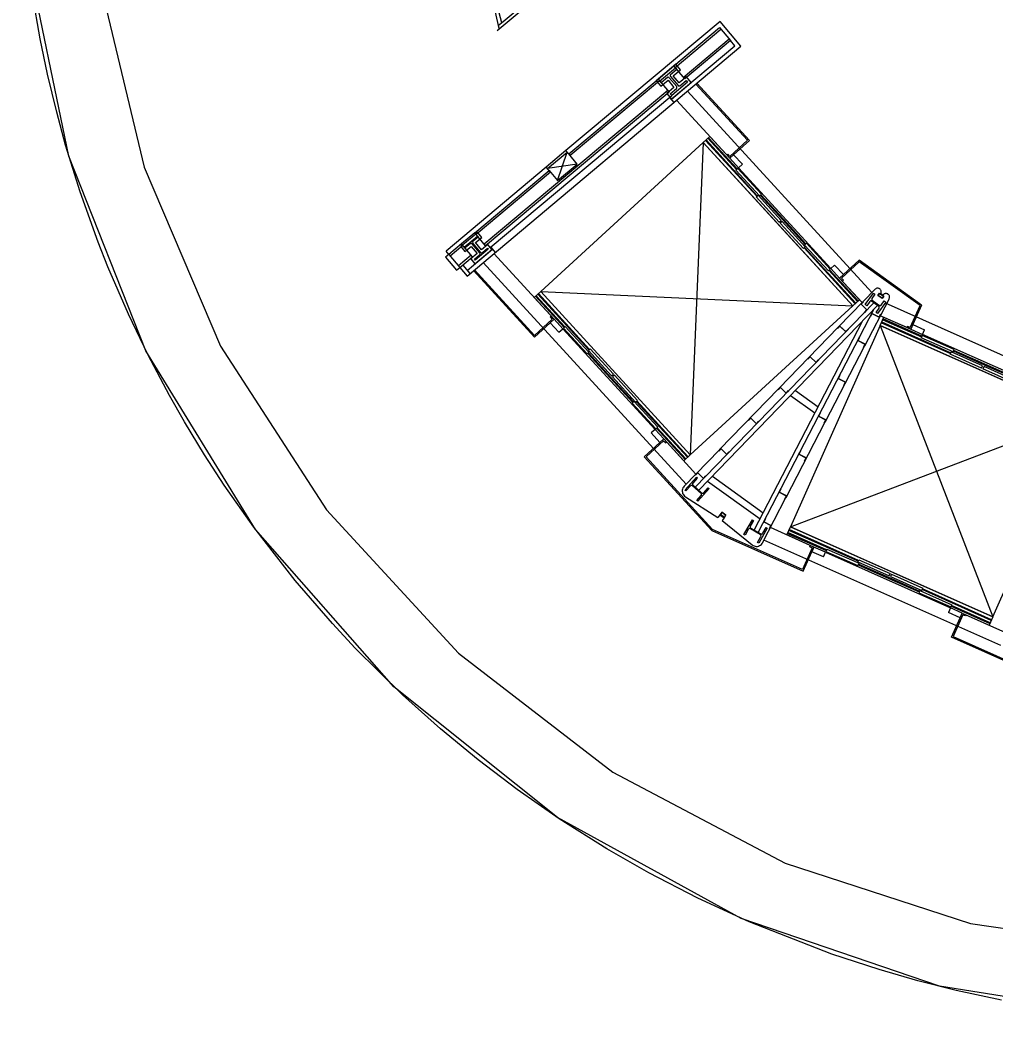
# Model space of a CAD drawing. Extents: x 434377 to 434597, y 4588623 to 4588679.
# Drawn here: x 434486.82 to 434498.25, y 4588623.28 to 4588634.97 of the extents above; entities that cross this region are included whole.
import ezdxf

# ---------------------------------------------------------------- set-up
doc = ezdxf.new("R2010")
doc.units = 0
for name, color, linetype in [('01_A_Ascensor_l', 7, 'Continuous'), ('01_D_ElementsAux_l', 7, 'Continuous'), ('01_D_Envans_l', 7, 'Continuous'), ('01_D_Ocult_l', 7, 'Continuous'), ('01_D_Revestiments_l', 7, 'Continuous'), ('01_E_Mur_p', 7, 'Continuous'), ('01_L_AndanaV2_p', 7, 'Continuous'), ('area', 7, 'Continuous')]:
    doc.layers.add(name, color=color, linetype=linetype)

msp = doc.modelspace()

# ---------------------------------------------------------------- linework, layer by layer
at = {"layer": '01_A_Ascensor_l'}
for p, q in [((434495.132, 4588633.355), (434494.509, 4588634.035)), ((434494.821, 4588633.54), (434494.898, 4588633.611)), ((434494.898, 4588633.611), (434495.132, 4588633.355)), ((434494.821, 4588633.54), (434495.696, 4588632.584)), ((434494.847, 4588633.564), (434495.446, 4588632.911)), ((434494.855, 4588633.571), (434495.453, 4588632.917)), ((434494.875, 4588633.59), (434495.21, 4588633.224)), ((434495.218, 4588633.231), (434494.883, 4588633.596)), ((434495.225, 4588633.237), (434495.203, 4588633.217)), ((434495.48, 4588632.915), (434495.203, 4588633.217)), ((434495.502, 4588632.935), (434495.225, 4588633.237)), ((434495.438, 4588632.904), (434495.461, 4588632.924)), ((434495.731, 4588632.628), (434495.461, 4588632.924)), ((434495.48, 4588632.915), (434495.502, 4588632.935)), ((434495.751, 4588632.634), (434495.487, 4588632.922)), ((434495.758, 4588632.641), (434495.495, 4588632.928)), ((434495.709, 4588632.608), (434495.438, 4588632.904)), ((434495.696, 4588632.584), (434496.572, 4588631.628)), ((434495.709, 4588632.608), (434495.731, 4588632.628)), ((434495.744, 4588632.615), (434495.721, 4588632.595)), ((434495.992, 4588632.299), (434495.721, 4588632.595)), ((434496.014, 4588632.319), (434495.744, 4588632.615)), ((434496.014, 4588632.346), (434495.751, 4588632.634)), ((434496.022, 4588632.353), (434495.758, 4588632.641)), ((434496.007, 4588632.34), (434496.029, 4588632.36)), ((434496.284, 4588632.037), (434496.007, 4588632.34)), ((434496.306, 4588632.058), (434496.029, 4588632.36)), ((434493.075, 4588631.471), (434492.37, 4588632.241)), ((434496.014, 4588632.319), (434495.992, 4588632.299)), ((434496, 4588632.306), (434496.598, 4588631.653)), ((434496.007, 4588632.313), (434496.606, 4588631.659)), ((434496.284, 4588632.037), (434496.306, 4588632.058)), ((434496.291, 4588632.044), (434496.626, 4588631.678)), ((434496.634, 4588631.685), (434496.299, 4588632.051)), ((434496.415, 4588631.954), (434496.679, 4588631.666)), ((434496.649, 4588631.699), (434496.415, 4588631.954)), ((434492.841, 4588631.726), (434492.918, 4588631.797)), ((434492.856, 4588631.74), (434493.191, 4588631.374)), ((434493.199, 4588631.381), (434492.864, 4588631.747)), ((434493.483, 4588631.113), (434492.884, 4588631.766)), ((434493.49, 4588631.119), (434492.892, 4588631.773)), ((434493.794, 4588630.841), (434492.918, 4588631.797)), ((434493.075, 4588631.471), (434492.841, 4588631.726)), ((434496.649, 4588631.699), (434496.572, 4588631.628)), ((434497.25, 4588631.354), (434496.892, 4588631.513)), ((434496.891, 4588631.398), (434496.934, 4588631.494)), ((434496.891, 4588631.398), (434498.075, 4588630.871)), ((434496.905, 4588631.431), (434497.715, 4588631.071)), ((434496.91, 4588631.44), (434497.719, 4588631.08)), ((434496.921, 4588631.466), (434497.374, 4588631.264)), ((434497.378, 4588631.273), (434496.925, 4588631.475)), ((434496.934, 4588631.494), (434497.25, 4588631.354)), ((434493.206, 4588631.388), (434493.184, 4588631.368)), ((434493.184, 4588631.368), (434493.461, 4588631.065)), ((434493.206, 4588631.388), (434493.483, 4588631.086)), ((434497.382, 4588631.283), (434497.37, 4588631.255)), ((434497.757, 4588631.116), (434497.382, 4588631.283)), ((434497.744, 4588631.088), (434497.37, 4588631.255)), ((434493.483, 4588631.086), (434493.461, 4588631.065)), ((434493.468, 4588631.072), (434493.732, 4588630.785)), ((434493.476, 4588631.106), (434493.498, 4588631.126)), ((434493.476, 4588631.106), (434493.746, 4588630.81)), ((434493.476, 4588631.079), (434493.739, 4588630.791)), ((434493.498, 4588631.126), (434493.769, 4588630.83)), ((434497.723, 4588631.089), (434497.711, 4588631.062)), ((434498.077, 4588630.899), (434497.711, 4588631.062)), ((434498.089, 4588630.926), (434497.723, 4588631.089)), ((434497.744, 4588631.088), (434497.749, 4588631.097)), ((434497.749, 4588631.097), (434497.753, 4588631.107)), ((434498.105, 4588630.939), (434497.749, 4588631.097)), ((434497.753, 4588631.107), (434497.757, 4588631.116)), ((434498.109, 4588630.948), (434497.753, 4588631.107)), ((434498.077, 4588630.899), (434498.089, 4588630.926)), ((434498.461, 4588630.78), (434498.105, 4588630.939)), ((434498.465, 4588630.789), (434498.109, 4588630.948)), ((434493.746, 4588630.81), (434493.769, 4588630.83)), ((434493.781, 4588630.817), (434493.759, 4588630.797)), ((434493.781, 4588630.817), (434494.052, 4588630.521)), ((434494.669, 4588629.886), (434493.794, 4588630.841)), ((434498.075, 4588630.871), (434499.259, 4588630.344)), ((434498.106, 4588630.919), (434498.093, 4588630.891)), ((434498.46, 4588630.728), (434498.093, 4588630.891)), ((434498.472, 4588630.755), (434498.106, 4588630.919)), ((434493.732, 4588630.785), (434493.995, 4588630.497)), ((434493.739, 4588630.791), (434494.003, 4588630.504)), ((434493.759, 4588630.797), (434494.029, 4588630.501)), ((434493.995, 4588630.497), (434493.988, 4588630.49)), ((434493.988, 4588630.49), (434494.265, 4588630.188)), ((434494.003, 4588630.504), (434493.995, 4588630.497)), ((434494.01, 4588630.51), (434494.003, 4588630.504)), ((434494.01, 4588630.51), (434494.287, 4588630.208)), ((434494.029, 4588630.501), (434494.052, 4588630.521)), ((434494.635, 4588629.855), (434494.037, 4588630.508)), ((434494.643, 4588629.861), (434494.044, 4588630.515)), ((434494.265, 4588630.188), (434494.287, 4588630.208)), ((434494.272, 4588630.195), (434494.607, 4588629.829)), ((434494.615, 4588629.836), (434494.28, 4588630.201)), ((434494.358, 4588630.07), (434494.734, 4588629.659)), ((434494.358, 4588630.07), (434494.592, 4588629.815)), ((434494.669, 4588629.886), (434494.592, 4588629.815)), ((434496.114, 4588628.805), (434495.606, 4588629.032)), ((434495.798, 4588628.946), (434495.841, 4588629.042)), ((434496.114, 4588628.805), (434495.798, 4588628.946)), ((434495.807, 4588628.965), (434496.26, 4588628.763)), ((434496.264, 4588628.772), (434495.811, 4588628.974)), ((434496.632, 4588628.639), (434495.822, 4588629)), ((434496.636, 4588628.648), (434495.826, 4588629.009)), ((434497.025, 4588628.514), (434495.841, 4588629.042)), ((434496.268, 4588628.781), (434496.256, 4588628.754)), ((434496.256, 4588628.754), (434496.63, 4588628.587)), ((434496.268, 4588628.781), (434496.643, 4588628.615)), ((434496.628, 4588628.63), (434496.64, 4588628.657)), ((434496.628, 4588628.63), (434496.994, 4588628.467)), ((434496.643, 4588628.615), (434496.63, 4588628.587)), ((434496.634, 4588628.596), (434496.991, 4588628.438)), ((434496.639, 4588628.605), (434496.995, 4588628.447)), ((434496.64, 4588628.657), (434497.006, 4588628.494)), ((434496.994, 4588628.467), (434497.006, 4588628.494)), ((434497.023, 4588628.487), (434497.01, 4588628.46)), ((434497.023, 4588628.487), (434497.389, 4588628.324)), ((434498.209, 4588627.987), (434497.025, 4588628.514)), ((434496.991, 4588628.438), (434497.347, 4588628.279)), ((434496.995, 4588628.447), (434497.351, 4588628.288)), ((434497.01, 4588628.46), (434497.377, 4588628.296)), ((434497.347, 4588628.279), (434497.343, 4588628.27)), ((434497.343, 4588628.27), (434497.717, 4588628.103)), ((434497.351, 4588628.288), (434497.347, 4588628.279)), ((434497.355, 4588628.297), (434497.351, 4588628.288)), ((434497.355, 4588628.297), (434497.73, 4588628.13)), ((434497.377, 4588628.296), (434497.389, 4588628.324)), ((434498.19, 4588627.945), (434497.381, 4588628.306)), ((434498.194, 4588627.954), (434497.385, 4588628.315)), ((434497.717, 4588628.103), (434497.73, 4588628.13)), ((434498.179, 4588627.919), (434497.726, 4588628.121)), ((434497.722, 4588628.112), (434498.175, 4588627.91)), ((434497.85, 4588628.032), (434498.359, 4588627.805)), ((434497.85, 4588628.032), (434498.166, 4588627.891)), ((434498.209, 4588627.987), (434498.166, 4588627.891))]:
    msp.add_line(p, q, dxfattribs=at)
for points in [[(434494.821, 4588633.54), (434492.918, 4588631.797), (434494.669, 4588629.886), (434496.572, 4588631.628)], [(434496.891, 4588631.398), (434495.841, 4588629.042), (434498.209, 4588627.987), (434499.259, 4588630.344)]]:
    msp.add_lwpolyline(points, close=True, dxfattribs=at)
at = {"layer": '01_D_ElementsAux_l'}
for p, q in [((434493.214, 4588633.445), (434492.984, 4588633.252)), ((434492.997, 4588633.236), (434493.226, 4588633.429)), ((434493.116, 4588633.095), (434493.226, 4588633.429)), ((434493.265, 4588633.383), (434493.214, 4588633.445)), ((434493.345, 4588633.287), (434492.997, 4588633.236)), ((434493.035, 4588633.19), (434492.984, 4588633.252)), ((434496.816, 4588631.664), (434494.726, 4588629.507)), ((434496.861, 4588631.631), (434494.767, 4588629.47)), ((434495.464, 4588628.975), (434496.818, 4588631.586)), ((434495.416, 4588629.003), (434496.685, 4588631.449)), ((434495.842, 4588630.579), (434496.127, 4588630.374)), ((434495.898, 4588630.637), (434496.164, 4588630.445)), ((434494.927, 4588629.635), (434495.522, 4588629.207)), ((434494.871, 4588629.577), (434495.485, 4588629.135))]:
    msp.add_line(p, q, dxfattribs=at)
msp.add_lwpolyline([(434491.844, 4588632.23), (434491.806, 4588632.198), (434491.934, 4588632.045), (434491.972, 4588632.077)], dxfattribs=at)
at = {"layer": '01_D_Envans_l'}
for p, q in [((434492.366, 4588635.299), (434492.461, 4588634.945)), ((434494.491, 4588634.418), (434495.027, 4588634.868)), ((434494.587, 4588634.303), (434495.124, 4588634.753)), ((434494.307, 4588634.264), (434493.262, 4588633.387)), ((434494.404, 4588634.149), (434492.258, 4588632.349)), ((434493.032, 4588633.194), (434492.162, 4588632.464)), ((434492.008, 4588632.335), (434491.86, 4588632.211)), ((434492.104, 4588632.22), (434491.956, 4588632.096))]:
    msp.add_line(p, q, dxfattribs=at)
msp.add_lwpolyline([(434493.036, 4588640.93), (434492.809, 4588641.044), (434492.371, 4588639.809), (434492.119, 4588638.524), (434492.056, 4588637.216), (434492.162, 4588636.051), (434492.419, 4588634.91), (434492.477, 4588634.958), (434494.949, 4588637.016)], dxfattribs=at)
for points in [[(434495.011, 4588634.887), (434495.14, 4588634.734), (434494.604, 4588634.284), (434494.475, 4588634.437)], [(434494.291, 4588634.283), (434494.42, 4588634.13), (434492.274, 4588632.33), (434492.146, 4588632.484), (434493.016, 4588633.213), (434493.116, 4588633.095), (434493.345, 4588633.287), (434493.246, 4588633.406)], [(434491.992, 4588632.354), (434491.844, 4588632.23), (434491.972, 4588632.077), (434492.12, 4588632.201)]]:
    msp.add_lwpolyline(points, close=True, dxfattribs=at)
at = {"layer": '01_D_Ocult_l'}
for p, q in [((434494.636, 4588634.141), (434496.794, 4588631.785)), ((434494.821, 4588633.54), (434494.669, 4588629.886)), ((434494.619, 4588629.54), (434492.243, 4588632.134)), ((434492.918, 4588631.797), (434496.572, 4588631.628)), ((434496.949, 4588631.662), (434499.416, 4588630.564)), ((434496.891, 4588631.398), (434498.209, 4588627.987)), ((434495.841, 4588629.042), (434499.259, 4588630.344)), ((434498.301, 4588627.651), (434495.529, 4588628.885))]:
    msp.add_line(p, q, dxfattribs=at)
at = {"layer": '01_D_Revestiments_l'}
for p, q in [((434493.803, 4588636.016), (434492.432, 4588634.867)), ((434492.419, 4588634.91), (434492.432, 4588634.867)), ((434495.018, 4588634.958), (434493.214, 4588633.445)), ((434495.262, 4588634.667), (434495.018, 4588634.958)), ((434492.432, 4588634.867), (434492.407, 4588634.846)), ((434492.056, 4588631.977), (434495.262, 4588634.667)), ((434494.444, 4588634.046), (434495.191, 4588634.673)), ((434495.191, 4588634.673), (434495.14, 4588634.734)), ((434494.291, 4588634.283), (434494.475, 4588634.437)), ((434492.328, 4588632.31), (434494.452, 4588634.092)), ((434494.425, 4588634.069), (434494.476, 4588634.008)), ((434495.109, 4588633.402), (434495.098, 4588633.392)), ((434495.176, 4588633.396), (434495.132, 4588633.355)), ((434495.176, 4588633.396), (434495.278, 4588633.285)), ((434495.132, 4588633.355), (434495.233, 4588633.245)), ((434495.233, 4588633.245), (434495.278, 4588633.285)), ((434492.984, 4588633.252), (434491.812, 4588632.269)), ((434496.314, 4588632.065), (434495.233, 4588633.245)), ((434492.146, 4588632.484), (434491.992, 4588632.354)), ((434491.844, 4588632.23), (434491.812, 4588632.269)), ((434492.057, 4588632.043), (434492.353, 4588632.292)), ((434492.334, 4588632.315), (434492.385, 4588632.254)), ((434492.005, 4588632.105), (434492.089, 4588632.005)), ((434496.358, 4588632.106), (434496.314, 4588632.065)), ((434496.358, 4588632.106), (434496.46, 4588631.995)), ((434496.46, 4588631.995), (434496.644, 4588632.164)), ((434497.376, 4588631.637), (434496.644, 4588632.164)), ((434491.972, 4588632.077), (434492.056, 4588631.977)), ((434496.314, 4588632.065), (434496.415, 4588631.954)), ((434496.415, 4588631.954), (434496.46, 4588631.995)), ((434496.46, 4588631.928), (434496.437, 4588631.953)), ((434496.449, 4588631.918), (434496.46, 4588631.928)), ((434496.833, 4588631.824), (434496.404, 4588631.382)), ((434496.921, 4588631.752), (434496.897, 4588631.769)), ((434496.905, 4588631.755), (434496.911, 4588631.763)), ((434496.675, 4588631.665), (434496.683, 4588631.657)), ((434496.71, 4588631.162), (434496.994, 4588631.708)), ((434497.376, 4588631.637), (434497.274, 4588631.408)), ((434493.041, 4588631.508), (434493.03, 4588631.498)), ((434496.883, 4588631.514), (434496.893, 4588631.508)), ((434493.075, 4588631.471), (434493.03, 4588631.43)), ((434493.132, 4588631.32), (434493.03, 4588631.43)), ((434493.176, 4588631.36), (434493.075, 4588631.471)), ((434497.274, 4588631.408), (434497.25, 4588631.354)), ((434497.274, 4588631.408), (434497.411, 4588631.347)), ((434493.132, 4588631.32), (434493.176, 4588631.36)), ((434493.176, 4588631.36), (434494.257, 4588630.18)), ((434496.401, 4588631.379), (434495.708, 4588630.664)), ((434496.401, 4588631.382), (434496.409, 4588631.374)), ((434496.401, 4588631.379), (434496.408, 4588631.373)), ((434496.404, 4588631.382), (434496.411, 4588631.376)), ((434497.21, 4588631.388), (434497.204, 4588631.374)), ((434497.242, 4588631.373), (434497.21, 4588631.388)), ((434497.25, 4588631.354), (434497.387, 4588631.293)), ((434497.387, 4588631.293), (434497.411, 4588631.347)), ((434498.848, 4588630.642), (434497.387, 4588631.293)), ((434496.25, 4588630.274), (434496.709, 4588631.158)), ((434496.701, 4588631.162), (434496.709, 4588631.158)), ((434496.702, 4588631.166), (434496.71, 4588631.162)), ((434496.702, 4588631.164), (434496.711, 4588631.159)), ((434496.053, 4588631.023), (434496.061, 4588631.015)), ((434496.471, 4588630.72), (434496.481, 4588630.715)), ((434495.705, 4588630.661), (434495.012, 4588629.946)), ((434495.705, 4588630.664), (434495.713, 4588630.656)), ((434495.705, 4588630.661), (434495.712, 4588630.655)), ((434495.708, 4588630.664), (434495.715, 4588630.658)), ((434495.357, 4588630.305), (434495.365, 4588630.297)), ((434495.789, 4588629.386), (434496.248, 4588630.27)), ((434496.24, 4588630.274), (434496.248, 4588630.27)), ((434496.241, 4588630.276), (434496.251, 4588630.271)), ((434496.242, 4588630.278), (434496.25, 4588630.274)), ((434494.257, 4588630.18), (434494.212, 4588630.14)), ((434494.314, 4588630.029), (434494.212, 4588630.14)), ((434494.358, 4588630.07), (434494.257, 4588630.18)), ((434494.129, 4588629.86), (434494.314, 4588630.029)), ((434494.314, 4588630.029), (434494.358, 4588630.07)), ((434495.009, 4588629.943), (434494.597, 4588629.517)), ((434495.009, 4588629.946), (434495.017, 4588629.938)), ((434495.009, 4588629.943), (434495.016, 4588629.937)), ((434495.012, 4588629.946), (434495.019, 4588629.94)), ((434494.129, 4588629.86), (434494.92, 4588628.998)), ((434496.011, 4588629.832), (434496.021, 4588629.827)), ((434494.737, 4588629.665), (434494.745, 4588629.657)), ((434494.611, 4588629.394), (434494.992, 4588629.149)), ((434495.515, 4588628.856), (434495.788, 4588629.383)), ((434495.78, 4588629.387), (434495.788, 4588629.383)), ((434495.781, 4588629.389), (434495.79, 4588629.383)), ((434495.782, 4588629.39), (434495.789, 4588629.386)), ((434495.017, 4588629.184), (434494.992, 4588629.149)), ((434495.017, 4588629.184), (434495.062, 4588629.152)), ((434495.019, 4588629.179), (434495.064, 4588629.147)), ((434495.047, 4588629.175), (434495.036, 4588629.16)), ((434495.064, 4588629.147), (434495.04, 4588629.114)), ((434495.04, 4588629.114), (434495.393, 4588628.831)), ((434494.92, 4588628.998), (434495.988, 4588628.522)), ((434495.6, 4588629.041), (434495.61, 4588629.036)), ((434495.988, 4588628.522), (434496.09, 4588628.75)), ((434496.114, 4588628.805), (434496.09, 4588628.75)), ((434496.227, 4588628.689), (434496.09, 4588628.75)), ((434496.251, 4588628.744), (434496.114, 4588628.805)), ((434496.227, 4588628.689), (434496.251, 4588628.744)), ((434496.251, 4588628.744), (434497.713, 4588628.093)), ((434497.713, 4588628.093), (434497.689, 4588628.038)), ((434497.826, 4588627.977), (434497.689, 4588628.038)), ((434497.85, 4588628.032), (434497.713, 4588628.093)), ((434497.826, 4588627.977), (434497.85, 4588628.032)), ((434497.724, 4588627.749), (434497.826, 4588627.977)), ((434498.793, 4588627.273), (434497.724, 4588627.749))]:
    msp.add_line(p, q, dxfattribs=at)
for points in [[(434494.448, 4588634.049), (434494.678, 4588634.242), (434494.623, 4588634.308), (434494.538, 4588634.237), (434494.469, 4588634.32), (434494.553, 4588634.391), (434494.498, 4588634.457), (434494.268, 4588634.264), (434494.323, 4588634.198), (434494.408, 4588634.269), (434494.477, 4588634.186), (434494.393, 4588634.115)], [(434492.148, 4588632.121), (434492.348, 4588632.287), (434492.3, 4588632.345), (434492.226, 4588632.284), (434492.156, 4588632.369), (434492.23, 4588632.43), (434492.182, 4588632.487), (434491.982, 4588632.321), (434492.03, 4588632.263), (434492.103, 4588632.324), (434492.173, 4588632.24), (434492.1, 4588632.179)], [(434496.914, 4588631.716), (434496.865, 4588631.751), (434496.883, 4588631.775), (434496.932, 4588631.74)], [(434496.914, 4588631.718), (434496.867, 4588631.751), (434496.883, 4588631.773), (434496.929, 4588631.74)], [(434496.708, 4588631.552), (434496.736, 4588631.58), (434496.668, 4588631.646), (434496.695, 4588631.674), (434496.694, 4588631.674), (434496.667, 4588631.646), (434496.734, 4588631.58), (434496.707, 4588631.552)], [(434496.775, 4588631.503), (434496.793, 4588631.539), (434496.877, 4588631.495), (434496.895, 4588631.53), (434496.896, 4588631.529), (434496.877, 4588631.494), (434496.794, 4588631.537), (434496.776, 4588631.503)], [(434496.516, 4588631.353), (434496.488, 4588631.325), (434496.42, 4588631.39), (434496.393, 4588631.362), (434496.392, 4588631.363), (434496.42, 4588631.391), (434496.488, 4588631.326), (434496.515, 4588631.354)], [(434496.648, 4588631.258), (434496.629, 4588631.223), (434496.713, 4588631.179), (434496.695, 4588631.145), (434496.696, 4588631.144), (434496.714, 4588631.18), (434496.631, 4588631.223), (434496.649, 4588631.258)], [(434496.168, 4588630.994), (434496.14, 4588630.966), (434496.072, 4588631.031), (434496.045, 4588631.003), (434496.044, 4588631.004), (434496.072, 4588631.032), (434496.14, 4588630.967), (434496.167, 4588630.995)], [(434496.418, 4588630.814), (434496.399, 4588630.779), (434496.483, 4588630.736), (434496.465, 4588630.701), (434496.466, 4588630.7), (434496.484, 4588630.736), (434496.401, 4588630.779)], [(434495.82, 4588630.635), (434495.792, 4588630.607), (434495.724, 4588630.672), (434495.697, 4588630.644), (434495.697, 4588630.645), (434495.724, 4588630.673), (434495.792, 4588630.608), (434495.819, 4588630.636)], [(434496.187, 4588630.371), (434496.169, 4588630.335), (434496.252, 4588630.292), (434496.234, 4588630.257), (434496.235, 4588630.257), (434496.254, 4588630.292), (434496.17, 4588630.335), (434496.188, 4588630.37)], [(434495.472, 4588630.276), (434495.444, 4588630.248), (434495.376, 4588630.313), (434495.349, 4588630.285), (434495.349, 4588630.286), (434495.376, 4588630.314), (434495.444, 4588630.249), (434495.471, 4588630.277)], [(434495.124, 4588629.917), (434495.096, 4588629.888), (434495.028, 4588629.954), (434495.001, 4588629.926), (434495.001, 4588629.927), (434495.028, 4588629.955), (434495.096, 4588629.89), (434495.123, 4588629.918)], [(434495.957, 4588629.927), (434495.939, 4588629.891), (434496.022, 4588629.848), (434496.004, 4588629.813), (434496.005, 4588629.813), (434496.024, 4588629.848), (434495.94, 4588629.892), (434495.958, 4588629.926)], [(434494.851, 4588629.636), (434494.824, 4588629.607), (434494.756, 4588629.673), (434494.729, 4588629.645), (434494.728, 4588629.645), (434494.756, 4588629.674), (434494.823, 4588629.609), (434494.851, 4588629.637)], [(434495.727, 4588629.483), (434495.709, 4588629.447), (434495.792, 4588629.404), (434495.774, 4588629.369), (434495.775, 4588629.369), (434495.793, 4588629.404), (434495.71, 4588629.448), (434495.728, 4588629.482)], [(434495.085, 4588629.177), (434495.037, 4588629.212), (434495.019, 4588629.187), (434495.068, 4588629.152)], [(434495.083, 4588629.176), (434495.037, 4588629.21), (434495.021, 4588629.188), (434495.067, 4588629.154)], [(434495.547, 4588629.135), (434495.528, 4588629.1), (434495.612, 4588629.057), (434495.594, 4588629.022), (434495.595, 4588629.021), (434495.613, 4588629.057), (434495.53, 4588629.1), (434495.548, 4588629.135)]]:
    msp.add_lwpolyline(points, close=True, dxfattribs=at)
for points in [[(434494.735, 4588634.225), (434495.339, 4588633.566), (434495.133, 4588633.377), (434495.109, 4588633.402)], [(434494.747, 4588634.235), (434495.361, 4588633.565), (434495.176, 4588633.396)], [(434497.242, 4588631.373), (434497.357, 4588631.632), (434496.645, 4588632.144), (434496.437, 4588631.953)], [(434493.03, 4588631.43), (434492.846, 4588631.261), (434492.132, 4588632.041)], [(434493.03, 4588631.498), (434493.053, 4588631.472), (434492.847, 4588631.283), (434492.143, 4588632.051)], [(434496.897, 4588631.769), (434496.9, 4588631.775), (434496.903, 4588631.782), (434496.904, 4588631.789), (434496.904, 4588631.796), (434496.902, 4588631.803), (434496.9, 4588631.81), (434496.896, 4588631.816), (434496.892, 4588631.822), (434496.886, 4588631.827), (434496.88, 4588631.83), (434496.873, 4588631.833), (434496.866, 4588631.834), (434496.859, 4588631.835), (434496.852, 4588631.834), (434496.845, 4588631.832), (434496.839, 4588631.828), (434496.833, 4588631.824)], [(434496.994, 4588631.708), (434496.997, 4588631.715), (434496.999, 4588631.722), (434497, 4588631.729), (434497, 4588631.737), (434496.998, 4588631.744), (434496.995, 4588631.751), (434496.991, 4588631.757), (434496.986, 4588631.762), (434496.979, 4588631.767), (434496.973, 4588631.77), (434496.966, 4588631.772), (434496.958, 4588631.773), (434496.951, 4588631.772), (434496.944, 4588631.77), (434496.937, 4588631.767), (434496.931, 4588631.763), (434496.925, 4588631.758), (434496.921, 4588631.752)], [(434496.069, 4588628.825), (434496.063, 4588628.812), (434496.094, 4588628.797), (434495.981, 4588628.542), (434494.929, 4588629.01), (434494.151, 4588629.86), (434494.357, 4588630.049), (434494.381, 4588630.023), (434494.392, 4588630.033)], [(434494.597, 4588629.517), (434494.589, 4588629.507), (434494.582, 4588629.496), (434494.578, 4588629.484), (434494.575, 4588629.471), (434494.574, 4588629.459), (434494.576, 4588629.446), (434494.579, 4588629.433), (434494.585, 4588629.422), (434494.592, 4588629.411), (434494.601, 4588629.402), (434494.611, 4588629.394)], [(434495.393, 4588628.831), (434495.404, 4588628.824), (434495.415, 4588628.818), (434495.428, 4588628.814), (434495.441, 4588628.813), (434495.454, 4588628.813), (434495.466, 4588628.816), (434495.478, 4588628.821), (434495.49, 4588628.827), (434495.5, 4588628.835), (434495.508, 4588628.845), (434495.515, 4588628.856)], [(434497.896, 4588628.012), (434497.89, 4588627.998), (434497.858, 4588628.012), (434497.744, 4588627.756), (434498.796, 4588627.288), (434499.947, 4588627.277), (434499.95, 4588627.557), (434499.915, 4588627.558), (434499.915, 4588627.573)]]:
    msp.add_lwpolyline(points, dxfattribs=at)
at = {"layer": '01_E_Mur_p'}
for points in [[(434500.005, 4588623.28), (434497.583, 4588623.663), (434495.264, 4588624.456), (434493.115, 4588625.637), (434491.201, 4588627.17), (434489.58, 4588629.01), (434488.299, 4588631.1), (434487.397, 4588633.38), (434486.901, 4588635.781), (434486.825, 4588638.232), (434487.163, 4588640.619), (434487.899, 4588642.915), (434489.013, 4588645.053), (434490.473, 4588646.972), (434492.237, 4588648.616)], [(434492.413, 4588647.73), (434490.793, 4588646.124), (434489.469, 4588644.266), (434488.479, 4588642.211), (434487.852, 4588640.018), (434487.607, 4588637.75), (434487.749, 4588635.473), (434488.276, 4588633.253), (434489.171, 4588631.155), (434490.41, 4588629.24), (434491.955, 4588627.562), (434493.763, 4588626.17), (434495.78, 4588625.105), (434497.949, 4588624.398), (434500.206, 4588624.069)]]:
    msp.add_lwpolyline(points, dxfattribs=at)
at = {"layer": '01_L_AndanaV2_p'}
msp.add_lwpolyline([(434498.312, 4588623.502), (434497.781, 4588623.615), (434497.333, 4588623.727), (434496.877, 4588623.858), (434496.324, 4588624.038), (434495.356, 4588624.416), (434494.755, 4588624.693), (434494.183, 4588624.99), (434493.691, 4588625.272), (434493.134, 4588625.624), (434492.641, 4588625.968), (434492.186, 4588626.314), (434491.747, 4588626.676), (434491.301, 4588627.076), (434490.748, 4588627.623), (434490.481, 4588627.909), (434490.045, 4588628.413), (434489.56, 4588629.036), (434489.214, 4588629.529), (434488.983, 4588629.885), (434488.749, 4588630.27), (434488.573, 4588630.579), (434488.323, 4588631.052), (434488.094, 4588631.529), (434487.853, 4588632.085), (434487.74, 4588632.373), (434487.529, 4588632.962), (434487.359, 4588633.511), (434487.254, 4588633.895), (434487.147, 4588634.34), (434487.06, 4588634.754), (434486.97, 4588635.274)], dxfattribs=at)
at = {"layer": 'area'}
for points in [[(434494.494, 4588634.414), (434494.511, 4588634.394), (434494.438, 4588634.333), (434494.434, 4588634.328), (434494.433, 4588634.323), (434494.433, 4588634.317), (434494.436, 4588634.312), (434494.525, 4588634.206), (434494.53, 4588634.203), (434494.535, 4588634.201), (434494.541, 4588634.202), (434494.546, 4588634.205), (434494.619, 4588634.266), (434494.636, 4588634.246), (434494.452, 4588634.092), (434494.435, 4588634.111), (434494.508, 4588634.173), (434494.512, 4588634.178), (434494.513, 4588634.183), (434494.513, 4588634.189), (434494.51, 4588634.194), (434494.421, 4588634.299), (434494.416, 4588634.303), (434494.411, 4588634.304), (434494.405, 4588634.304), (434494.4, 4588634.301), (434494.327, 4588634.24), (434494.31, 4588634.26)], [(434492.178, 4588632.445), (434492.187, 4588632.434), (434492.128, 4588632.384), (434492.124, 4588632.379), (434492.121, 4588632.372), (434492.122, 4588632.365), (434492.125, 4588632.359), (434492.211, 4588632.256), (434492.216, 4588632.252), (434492.223, 4588632.249), (434492.23, 4588632.25), (434492.236, 4588632.253), (434492.296, 4588632.303), (434492.305, 4588632.291), (434492.152, 4588632.163), (434492.142, 4588632.175), (434492.202, 4588632.224), (434492.206, 4588632.228), (434492.208, 4588632.234), (434492.209, 4588632.239), (434492.207, 4588632.245), (434492.204, 4588632.25), (434492.118, 4588632.353), (434492.113, 4588632.357), (434492.106, 4588632.359), (434492.099, 4588632.358), (434492.093, 4588632.355), (434492.033, 4588632.306), (434492.024, 4588632.317)], [(434496.811, 4588631.778), (434496.83, 4588631.765), (434496.794, 4588631.715), (434496.792, 4588631.71), (434496.792, 4588631.704), (434496.794, 4588631.698), (434496.798, 4588631.694), (434496.882, 4588631.634), (434496.887, 4588631.631), (434496.893, 4588631.631), (434496.899, 4588631.633), (434496.903, 4588631.637), (434496.939, 4588631.687), (434496.957, 4588631.673), (434496.86, 4588631.538), (434496.842, 4588631.552), (434496.877, 4588631.601), (434496.88, 4588631.606), (434496.88, 4588631.612), (434496.878, 4588631.618), (434496.874, 4588631.622), (434496.789, 4588631.683), (434496.784, 4588631.686), (434496.778, 4588631.686), (434496.772, 4588631.684), (434496.768, 4588631.68), (434496.733, 4588631.63), (434496.714, 4588631.644)], [(434494.74, 4588629.622), (434494.751, 4588629.612), (434494.7, 4588629.554), (434494.696, 4588629.548), (434494.695, 4588629.541), (434494.697, 4588629.535), (434494.701, 4588629.529), (434494.801, 4588629.44), (434494.806, 4588629.437), (434494.811, 4588629.435), (434494.817, 4588629.435), (434494.823, 4588629.437), (434494.827, 4588629.441), (434494.878, 4588629.499), (434494.89, 4588629.489), (434494.757, 4588629.34), (434494.745, 4588629.35), (434494.797, 4588629.408), (434494.8, 4588629.414), (434494.801, 4588629.421), (434494.799, 4588629.428), (434494.795, 4588629.433), (434494.695, 4588629.522), (434494.689, 4588629.526), (434494.682, 4588629.527), (434494.676, 4588629.525), (434494.67, 4588629.521), (434494.618, 4588629.463), (434494.607, 4588629.473)], [(434495.395, 4588629.125), (434495.408, 4588629.117), (434495.37, 4588629.05), (434495.368, 4588629.044), (434495.368, 4588629.037), (434495.371, 4588629.031), (434495.376, 4588629.026), (434495.493, 4588628.959), (434495.5, 4588628.957), (434495.506, 4588628.958), (434495.513, 4588628.961), (434495.517, 4588628.966), (434495.556, 4588629.033), (434495.569, 4588629.025), (434495.469, 4588628.852), (434495.456, 4588628.859), (434495.495, 4588628.927), (434495.497, 4588628.934), (434495.496, 4588628.94), (434495.493, 4588628.947), (434495.488, 4588628.951), (434495.372, 4588629.018), (434495.367, 4588629.02), (434495.361, 4588629.02), (434495.355, 4588629.019), (434495.351, 4588629.016), (434495.347, 4588629.011), (434495.309, 4588628.944), (434495.296, 4588628.952)]]:
    msp.add_lwpolyline(points, close=True, dxfattribs=at)

doc.saveas('drawing.dxf')
